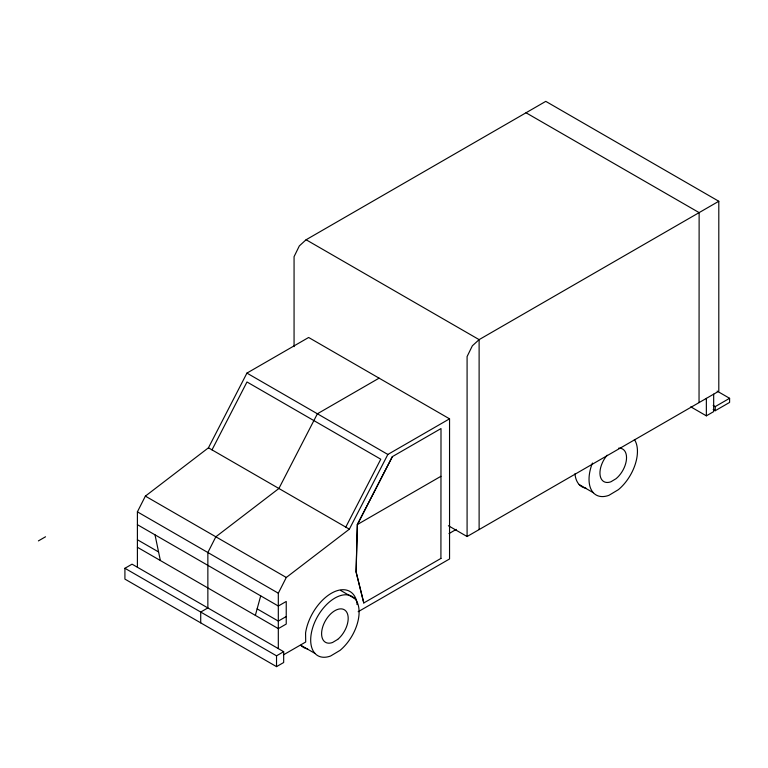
<?xml version="1.0" encoding="UTF-8"?>
<svg xmlns="http://www.w3.org/2000/svg" width="768" height="768" viewBox="0 0 768 768"><rect width="100%" height="100%" fill="white"/><g stroke="black" fill="none" stroke-linecap="round" stroke-linejoin="round"><path stroke-width="1.15" d="M440.918 558.442L441.005 428.563L392.304 456.672L357.341 524.554L356.064 571.949L363.763 602.976L441.005 558.384M392.371 456.634L357.389 524.534L356.112 571.92L363.811 602.947M255.35 615.37L260.707 595.862M137.405 567.254L137.405 511.843L145.373 496.118L208.445 447.811L246.931 373.104L308.64 337.478L449.549 418.829L449.549 558.96L358.157 611.722M278.314 648.605L278.314 593.194L286.291 577.469L349.354 529.171L387.85 454.454L449.549 418.829M212.006 449.875L246.989 381.974L380.774 459.216L345.792 527.107M448.387 525.725L467.088 536.525L718.8 391.2L718.8 201.264L545.779 101.366L306.096 239.75L299.338 245.914L294.067 256.675L294.067 346.646M38.4 540.902L45.533 536.784M379.094 378.154L317.395 413.779L278.899 488.486L215.837 536.794L207.859 552.518L207.859 607.93L200.717 612.048L200.717 622.867M718.8 201.264L479.117 339.638L472.358 345.802L467.088 356.563L467.088 536.525M124.915 568.282L132.048 564.163L283.67 651.696L283.67 662.515L276.528 666.634L124.915 579.101L124.915 568.282L276.528 655.824L283.67 651.696M357.341 524.554L440.918 476.304M286.234 616.522L278.314 621.091L257.136 608.861M448.982 533.597L456.25 529.402M283.392 654.893L305.712 642.01L305.568 633.034A37.066 21.398 -60 0 1 330.902 593.549A37.066 21.398 -60 0 1 356.966 602.323L357.005 604.531M713.184 405.408L715.229 406.598L729.6 398.304L729.6 402.422L715.229 410.717L713.184 409.536M690.778 406.838L706.358 415.843L713.674 411.619L713.674 394.157M526.022 112.771L699.13 212.621L699.043 402.605M717.158 391.114L729.6 398.304M306.096 239.75L479.117 339.638L479.117 529.574M579.168 484.55L593.357 492.739M246.931 373.104L387.85 454.454M208.445 447.811L349.354 529.171M340.608 590.419L354.787 598.608A34.234 19.766 -60 0 1 340.032 650.381L330.586 656.016A34.234 19.766 -60 0 1 314.534 622.656A34.234 19.766 -60 0 1 354.787 598.608M145.373 496.118L286.291 577.469M137.405 511.843L278.314 593.194M137.405 524.678L278.314 606.029L286.234 601.459L286.234 624.048L278.314 628.627L137.405 547.267M137.405 539.741L158.582 551.962M315.005 653.443L300.826 645.254A34.234 19.766 -60 0 0 307.622 648.912M155.011 534.845L160.368 560.525M715.229 406.598L715.229 410.717M706.358 398.381L706.358 415.843M276.528 655.824L276.528 666.634M634.378 439.498A34.234 19.766 -60 0 1 618.374 489.677L608.938 495.322A34.234 19.766 -60 0 1 592.435 463.046M585.965 488.208A34.234 19.766 -60 0 1 574.963 473.75M618.605 448.176A18.806 10.858 -60 0 1 626.467 459.226A18.806 10.858 -60 0 1 616.061 478.694L610.877 481.795A18.806 10.858 -60 0 1 600.096 475.19A18.806 10.858 -60 0 1 607.142 455.203M337.718 639.398L332.534 642.499A18.806 10.858 -60 0 1 323.712 624.173A18.806 10.858 -60 0 1 345.821 610.963A18.806 10.858 -60 0 1 337.718 639.398"/></g></svg>
